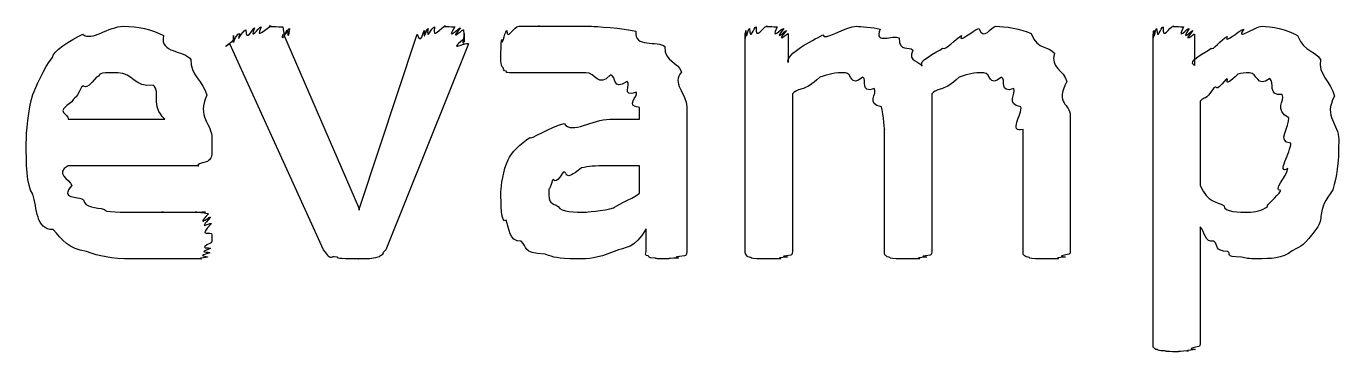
# Model space of a CAD drawing. Header units: millimetres. Extents: x 0 to 216, y 0 to 279.
# Drawn here: x 27.79 to 37.76, y 142.21 to 144.68 of the extents above; entities that cross this region are included whole.
import ezdxf

# ---------------------------------------------------------------- set-up
doc = ezdxf.new("R2010")
doc.units = ezdxf.units.MM
doc.layers.get('0').update_dxf_attribs({"linetype": 'CONTINUOUS'})

msp = doc.modelspace()

# ---------------------------------------------------------------- linework, layer by layer
at = {"color": 0}
for p, q in [((29.745, 144.617), (30.3127, 143.305)), ((30.3237, 143.305), (30.7592, 144.617)), ((31.1175, 144.622), (31.1175, 144.622)), ((33.2521, 142.969), (33.2521, 144.622)), ((33.5773, 144.622), (33.5773, 144.402)), ((36.3499, 142.269), (36.3499, 144.617)), ((36.6642, 144.617), (36.6642, 144.38)), ((30.0481, 142.98), (29.3371, 144.545)), ((31.1506, 144.545), (30.5222, 142.98)), ((33.6103, 144.165), (33.6103, 142.969)), ((34.6687, 144.165), (34.6687, 142.969)), ((36.7083, 144.11), (36.7083, 143.47)), ((32.4487, 143.972), (32.4487, 144.06)), ((32.807, 144.066), (32.807, 142.969)), ((35.7216, 144), (35.7216, 142.969)), ((28.1092, 143.972), (28.8423, 143.972)), ((32.2227, 143.972), (32.4487, 143.972)), ((34.3104, 142.969), (34.3104, 143.895)), ((35.3631, 142.969), (35.3631, 143.895)), ((29.2006, 143.823), (29.2006, 143.763)), ((37.3973, 143.79), (37.3973, 143.79)), ((37.761, 143.818), (37.761, 143.818)), ((29.0959, 143.619), (28.1092, 143.619)), ((32.4487, 143.619), (32.2116, 143.619)), ((32.4487, 143.41), (32.4487, 143.619)), ((30.3127, 143.305), (30.3182, 143.283)), ((30.3182, 143.283), (30.3237, 143.305)), ((32.4983, 142.969), (32.4983, 143.14)), ((36.7083, 143.156), (36.7083, 142.269))]:
    msp.add_line(p, q, dxfattribs=at)
for points in [[(27.9879, 144.441), (27.9838, 144.479), (28.1271, 144.575), (28.2195, 144.617)], [(28.2195, 144.617), (28.2856, 144.559), (28.4138, 144.677), (28.5282, 144.677)], [(28.5282, 144.677), (28.6343, 144.677), (28.7459, 144.653), (28.8313, 144.606)], [(28.8313, 144.606), (28.8037, 144.468), (28.9857, 144.501), (29.0408, 144.424)], [(29.3646, 144.606), (29.3591, 144.519), (29.3784, 144.618), (29.4087, 144.622)], [(29.3701, 144.584), (29.3591, 144.508), (29.3646, 144.602), (29.3646, 144.606)], [(29.4087, 144.622), (29.388, 144.534), (29.4253, 144.642), (29.4583, 144.65)], [(29.4583, 144.65), (29.4542, 144.548), (29.5135, 144.662), (29.5245, 144.666)], [(29.5245, 144.666), (29.4804, 144.556), (29.5548, 144.672), (29.5741, 144.672)], [(29.5741, 144.672), (29.5203, 144.559), (29.6209, 144.677), (29.6513, 144.677)], [(29.6513, 144.677), (29.5865, 144.677), (29.7174, 144.675), (29.7394, 144.672)], [(29.767, 144.645), (29.7229, 144.53), (29.7367, 144.628), (29.745, 144.617)], [(29.7394, 144.672), (29.7477, 144.556), (29.778, 144.668), (29.789, 144.661)], [(29.789, 144.661), (29.7698, 144.545), (29.7918, 144.651), (29.767, 144.645)], [(30.7592, 144.617), (30.7881, 144.53), (30.806, 144.636), (30.8143, 144.645)], [(30.8143, 144.645), (30.8033, 144.545), (30.8308, 144.657), (30.8419, 144.661)], [(30.8419, 144.661), (30.8253, 144.556), (30.8694, 144.672), (30.8915, 144.672)], [(30.8915, 144.672), (30.8694, 144.559), (30.9411, 144.677), (30.9742, 144.677)], [(30.9742, 144.677), (30.9315, 144.677), (31.0265, 144.675), (31.0458, 144.672)], [(31.0458, 144.672), (30.9687, 144.556), (31.0789, 144.669), (31.0899, 144.666)], [(31.0899, 144.666), (30.9907, 144.548), (31.1078, 144.657), (31.112, 144.65)], [(31.112, 144.589), (31.112, 144.497), (31.1092, 144.58), (31.1065, 144.573)], [(31.112, 144.65), (31.1147, 144.534), (31.1175, 144.633), (31.1175, 144.622)], [(31.1175, 144.606), (31.1147, 144.508), (31.1147, 144.596), (31.112, 144.589)], [(31.1175, 144.622), (31.1147, 144.519), (31.1175, 144.613), (31.1175, 144.606)], [(31.4014, 144.578), (31.4069, 144.515), (31.4206, 144.622), (31.4399, 144.645)], [(31.4399, 144.645), (31.4427, 144.559), (31.4895, 144.677), (31.5336, 144.677)], [(31.5336, 144.677), (31.5309, 144.677), (31.6288, 144.677), (31.688, 144.677)], [(31.688, 144.677), (31.6494, 144.677), (31.8093, 144.677), (31.8754, 144.677)], [(31.8754, 144.677), (31.903, 144.677), (32.0146, 144.677), (32.0849, 144.677)], [(32.0849, 144.677), (32.1042, 144.677), (32.3288, 144.664), (32.4211, 144.639)], [(32.4211, 144.639), (32.406, 144.508), (32.5865, 144.574), (32.6416, 144.523)], [(33.2521, 144.622), (33.2521, 144.53), (33.2534, 144.636), (33.2576, 144.645)], [(33.2576, 144.645), (33.2589, 144.545), (33.27, 144.657), (33.2851, 144.661)], [(33.2851, 144.661), (33.2879, 144.556), (33.3155, 144.672), (33.3347, 144.672)], [(33.3347, 144.672), (33.3292, 144.559), (33.3843, 144.677), (33.4174, 144.677)], [(33.4174, 144.677), (33.3912, 144.677), (33.4725, 144.675), (33.4946, 144.672)], [(33.4946, 144.672), (33.4353, 144.556), (33.5332, 144.668), (33.5442, 144.661)], [(33.5442, 144.661), (33.4574, 144.545), (33.5621, 144.651), (33.5662, 144.645)], [(33.5662, 144.645), (33.4684, 144.53), (33.5773, 144.629), (33.5773, 144.622)], [(33.5773, 144.402), (33.5607, 144.471), (33.7564, 144.567), (33.8419, 144.611)], [(33.8419, 144.611), (33.8474, 144.559), (34.0128, 144.677), (34.1009, 144.677)], [(34.1009, 144.677), (34.1188, 144.677), (34.2249, 144.669), (34.2773, 144.655)], [(34.2773, 144.655), (34.2249, 144.53), (34.3793, 144.618), (34.4206, 144.589)], [(34.4206, 144.589), (34.4234, 144.475), (34.4951, 144.531), (34.5254, 144.496)], [(34.7514, 144.512), (34.7734, 144.49), (34.8506, 144.584), (34.8947, 144.606)], [(34.8947, 144.606), (34.8616, 144.537), (34.9829, 144.65), (35.027, 144.661)], [(35.027, 144.661), (35.0669, 144.559), (35.1152, 144.677), (35.1593, 144.677)], [(35.1593, 144.677), (35.2171, 144.677), (35.3536, 144.658), (35.4238, 144.622)], [(35.4238, 144.622), (35.4789, 144.486), (35.5561, 144.536), (35.6002, 144.473)], [(36.3499, 144.617), (36.3499, 144.534), (36.3513, 144.64), (36.3555, 144.645)], [(36.3555, 144.645), (36.3569, 144.545), (36.3664, 144.657), (36.3774, 144.661)], [(36.3774, 144.661), (36.383, 144.556), (36.4077, 144.672), (36.4271, 144.672)], [(36.4271, 144.672), (36.4229, 144.559), (36.474, 144.677), (36.5044, 144.677)], [(36.5044, 144.677), (36.485, 144.677), (36.5622, 144.675), (36.5813, 144.672)], [(36.5813, 144.672), (36.522, 144.556), (36.6145, 144.668), (36.6254, 144.661)], [(36.6254, 144.661), (36.5485, 144.545), (36.649, 144.651), (36.6529, 144.645)], [(36.6529, 144.645), (36.5594, 144.53), (36.6642, 144.628), (36.6642, 144.617)], [(36.7908, 144.512), (36.8018, 144.486), (36.8709, 144.578), (36.9122, 144.6)], [(36.9122, 144.6), (36.8861, 144.534), (36.9976, 144.645), (37.0388, 144.655)], [(37.0388, 144.655), (36.9701, 144.559), (37.1285, 144.677), (37.1768, 144.677)], [(37.1768, 144.677), (37.2428, 144.677), (37.3726, 144.653), (37.4467, 144.606)], [(37.4467, 144.606), (37.5073, 144.468), (37.5789, 144.501), (37.623, 144.424)], [(29.3371, 144.545), (29.2489, 144.486), (29.3729, 144.573), (29.3701, 144.584)], [(31.1065, 144.573), (30.9907, 144.482), (31.1202, 144.556), (31.1506, 144.545)], [(31.3958, 144.479), (31.3958, 144.471), (31.3972, 144.556), (31.4014, 144.578)], [(32.6416, 144.523), (32.6374, 144.405), (32.7422, 144.407), (32.7684, 144.33)], [(34.5254, 144.496), (34.4827, 144.402), (34.5777, 144.418), (34.597, 144.374)], [(34.597, 144.374), (34.5557, 144.413), (34.7031, 144.475), (34.7514, 144.512)], [(36.6642, 144.38), (36.6035, 144.413), (36.7496, 144.475), (36.7908, 144.512)], [(27.8391, 144.159), (27.8584, 144.206), (27.9246, 144.363), (27.9879, 144.441)], [(29.0408, 144.424), (29.0311, 144.314), (29.1358, 144.256), (29.1621, 144.154)], [(31.3958, 144.413), (31.3958, 144.405), (31.3958, 144.457), (31.3958, 144.479)], [(31.4124, 144.363), (31.3986, 144.365), (31.3986, 144.394), (31.3958, 144.413)], [(35.6002, 144.473), (35.5671, 144.365), (35.6747, 144.343), (35.6941, 144.259)], [(37.623, 144.424), (37.5984, 144.314), (37.7059, 144.254), (37.7278, 144.148)], [(28.3242, 144.292), (28.2195, 144.166), (28.2415, 144.248), (28.2084, 144.214)], [(28.4841, 144.325), (28.3104, 144.325), (28.3711, 144.314), (28.3242, 144.292)], [(28.7541, 144.231), (28.6081, 144.206), (28.6053, 144.325), (28.4841, 144.325)], [(31.4344, 144.336), (31.4138, 144.338), (31.4193, 144.352), (31.4124, 144.363)], [(31.462, 144.325), (31.4289, 144.325), (31.4413, 144.327), (31.4344, 144.336)], [(31.5336, 144.325), (31.4537, 144.325), (31.4758, 144.325), (31.462, 144.325)], [(31.6549, 144.325), (31.5199, 144.325), (31.5667, 144.325), (31.5336, 144.325)], [(31.8203, 144.325), (31.7335, 144.325), (31.7018, 144.325), (31.6549, 144.325)], [(32.0408, 144.325), (31.8616, 144.325), (31.8864, 144.325), (31.8203, 144.325)], [(32.2282, 144.308), (32.1345, 144.206), (32.1138, 144.325), (32.0408, 144.325)], [(32.3549, 144.259), (32.2364, 144.184), (32.2792, 144.297), (32.2282, 144.308)], [(32.7684, 144.33), (32.6885, 144.25), (32.807, 144.165), (32.807, 144.066)], [(33.8198, 144.292), (33.6848, 144.166), (33.6875, 144.231), (33.6103, 144.165)], [(34.0128, 144.325), (33.9314, 144.325), (33.886, 144.314), (33.8198, 144.292)], [(34.145, 144.292), (34.0458, 144.206), (34.0637, 144.325), (34.0128, 144.325)], [(34.2332, 144.204), (34.1188, 144.166), (34.1809, 144.272), (34.145, 144.292)], [(34.8782, 144.292), (34.7431, 144.166), (34.7459, 144.231), (34.6687, 144.165)], [(35.0655, 144.325), (34.9856, 144.325), (34.9402, 144.314), (34.8782, 144.292)], [(35.1978, 144.292), (35.1, 144.206), (35.1166, 144.325), (35.0655, 144.325)], [(35.2915, 144.204), (35.1772, 144.166), (35.2378, 144.272), (35.1978, 144.292)], [(36.9947, 144.314), (36.8681, 144.192), (36.9355, 144.293), (36.9066, 144.275)], [(37.0829, 144.325), (37.0445, 144.325), (37.0237, 144.321), (36.9947, 144.314)], [(37.2375, 144.28), (37.1355, 144.206), (37.145, 144.325), (37.0829, 144.325)], [(28.2084, 144.214), (28.1561, 144.104), (28.1547, 144.148), (28.1368, 144.104)], [(28.8423, 143.972), (28.7293, 144.082), (28.8162, 144.168), (28.7541, 144.231)], [(32.4266, 144.176), (32.3026, 144.14), (32.388, 144.236), (32.3549, 144.259)], [(34.2883, 144.066), (34.1671, 144.089), (34.258, 144.166), (34.2332, 144.204)], [(35.3466, 144.066), (35.2254, 144.089), (35.3162, 144.166), (35.2915, 144.204)], [(35.6941, 144.259), (35.603, 144.082), (35.7216, 144.09), (35.7216, 144)], [(36.8131, 144.209), (36.7425, 144.104), (36.7439, 144.15), (36.7083, 144.11)], [(36.9066, 144.275), (36.8088, 144.159), (36.8459, 144.238), (36.8131, 144.209)], [(37.3309, 144.159), (37.2166, 144.148), (37.2773, 144.25), (37.2375, 144.28)], [(27.7895, 143.79), (27.7895, 143.868), (27.806, 144.049), (27.8391, 144.159)], [(28.1368, 144.104), (28.0017, 144.019), (28.1092, 144.019), (28.1092, 143.972)], [(29.1621, 144.154), (29.0821, 143.99), (29.2006, 143.94), (29.2006, 143.823)], [(32.4487, 144.06), (32.3329, 144.074), (32.4404, 144.143), (32.4266, 144.176)], [(37.3807, 143.983), (37.265, 144.045), (37.356, 144.107), (37.3309, 144.159)], [(37.7278, 144.148), (37.6424, 143.986), (37.761, 143.935), (37.761, 143.818)], [(34.3104, 143.895), (34.3104, 143.865), (34.3021, 144.013), (34.2883, 144.066)], [(35.3631, 143.895), (35.2475, 143.865), (35.3579, 144.013), (35.3466, 144.066)], [(31.6163, 143.834), (31.6122, 143.809), (31.772, 143.917), (31.8754, 143.939)], [(31.8754, 143.939), (31.936, 143.853), (32.0931, 143.972), (32.2227, 143.972)], [(37.3973, 143.79), (37.283, 143.798), (37.3916, 143.92), (37.3807, 143.983)], [(27.8391, 143.404), (27.7895, 143.468), (27.7895, 143.643), (27.7895, 143.79)], [(31.4509, 143.663), (31.473, 143.718), (31.5461, 143.79), (31.6163, 143.834)], [(37.375, 143.597), (37.283, 143.549), (37.3973, 143.724), (37.3973, 143.79)], [(37.761, 143.818), (37.761, 143.611), (37.7458, 143.55), (37.7169, 143.437)], [(29.2006, 143.763), (29.2006, 143.663), (29.1896, 143.674), (29.1676, 143.652)], [(28.1092, 143.619), (28.0017, 143.564), (28.1175, 143.515), (28.1368, 143.47)], [(29.1676, 143.652), (29.038, 143.619), (29.1207, 143.619), (29.0959, 143.619)], [(31.3958, 143.421), (31.3958, 143.461), (31.4138, 143.593), (31.4509, 143.663)], [(32.0077, 143.603), (31.8657, 143.483), (31.9057, 143.583), (31.8699, 143.57)], [(32.2116, 143.619), (32.0973, 143.619), (32.0656, 143.614), (32.0077, 143.603)], [(37.32, 143.432), (37.2565, 143.427), (37.3641, 143.538), (37.375, 143.597)], [(31.7872, 143.509), (31.7555, 143.406), (31.7596, 143.461), (31.7596, 143.432)], [(31.8699, 143.57), (31.7927, 143.454), (31.8051, 143.534), (31.7872, 143.509)], [(27.9935, 143.134), (27.8584, 143.134), (27.8749, 143.297), (27.8391, 143.404)], [(28.1368, 143.47), (28.039, 143.361), (28.1836, 143.393), (28.225, 143.36)], [(31.4344, 143.206), (31.3958, 143.17), (31.3958, 143.339), (31.3958, 143.421)], [(31.7596, 143.432), (31.7555, 143.324), (31.7831, 143.339), (31.8313, 143.31)], [(32.2502, 143.299), (32.2626, 143.313), (32.3784, 143.361), (32.4487, 143.41)], [(36.7083, 143.47), (36.769, 143.335), (36.8307, 143.352), (36.89, 143.316)], [(37.2209, 143.31), (37.2057, 143.324), (37.2939, 143.379), (37.32, 143.432)], [(37.7169, 143.437), (37.5874, 143.269), (37.652, 143.233), (37.6012, 143.156)], [(28.225, 143.36), (28.2374, 143.299), (28.3187, 143.306), (28.3848, 143.288)], [(31.8313, 143.31), (31.8547, 143.266), (31.9539, 143.266), (32.0463, 143.266)], [(32.0463, 143.266), (32.0201, 143.266), (32.1868, 143.278), (32.2502, 143.299)], [(36.89, 143.316), (36.8861, 143.266), (37.0085, 143.266), (37.072, 143.266)], [(37.072, 143.266), (37.1242, 143.266), (37.1796, 143.28), (37.2209, 143.31)], [(28.3848, 143.288), (28.3697, 143.266), (28.5309, 143.266), (28.6274, 143.266)], [(28.6274, 143.266), (28.6604, 143.266), (28.7721, 143.266), (28.8313, 143.266)], [(28.8313, 143.266), (28.7776, 143.266), (28.9388, 143.266), (28.9801, 143.266)], [(28.9801, 143.266), (28.9801, 143.266), (29.0587, 143.266), (29.0849, 143.266)], [(29.0849, 143.266), (29.0353, 143.266), (29.1358, 143.266), (29.151, 143.266)], [(29.151, 143.266), (29.0601, 143.266), (29.1689, 143.262), (29.1731, 143.255)], [(29.1731, 143.255), (29.0711, 143.137), (29.1855, 143.242), (29.1896, 143.228)], [(29.1896, 143.228), (29.0794, 143.112), (29.1951, 143.2), (29.1951, 143.178)], [(31.5502, 143.046), (31.4509, 143.046), (31.4634, 143.142), (31.4344, 143.206)], [(28.247, 142.969), (28.112, 142.986), (28.0624, 143.06), (27.9935, 143.134)], [(29.1951, 143.178), (29.0821, 143.068), (29.2006, 143.129), (29.2006, 143.095)], [(29.2006, 143.095), (29.2006, 143.013), (29.1979, 143.053), (29.1951, 143.035)], [(32.4983, 143.14), (32.4101, 142.986), (32.3439, 143.004), (32.2557, 142.969)], [(36.8131, 143.046), (36.7425, 143.035), (36.7439, 143.115), (36.7083, 143.156)], [(37.6012, 143.156), (37.4855, 142.998), (37.4855, 143.018), (37.4082, 142.974)], [(29.1951, 143.035), (29.0794, 142.98), (29.1924, 143.004), (29.1896, 142.991)], [(31.7321, 142.947), (31.5502, 142.958), (31.6012, 143.002), (31.5502, 143.046)], [(36.9175, 142.969), (36.8131, 142.971), (36.8487, 143.015), (36.8131, 143.046)], [(28.5943, 142.913), (28.4289, 142.913), (28.3463, 142.931), (28.247, 142.969)], [(28.8093, 142.913), (28.6384, 142.913), (28.6714, 142.913), (28.5943, 142.913)], [(28.9857, 142.913), (28.8878, 142.913), (28.8754, 142.913), (28.8093, 142.913)], [(29.1124, 142.913), (28.9912, 142.913), (29.0366, 142.913), (28.9857, 142.913)], [(29.1676, 142.925), (29.0573, 142.913), (29.1455, 142.913), (29.1124, 142.913)], [(29.1841, 142.958), (29.0683, 142.931), (29.1744, 142.936), (29.1676, 142.925)], [(29.1896, 142.991), (29.0752, 142.954), (29.1869, 142.969), (29.1841, 142.958)], [(30.1143, 142.925), (30.0867, 142.916), (30.0839, 142.938), (30.0481, 142.98)], [(30.1529, 142.925), (30.1046, 142.927), (30.1253, 142.931), (30.1143, 142.925)], [(30.2135, 142.913), (30.1336, 142.916), (30.1666, 142.921), (30.1529, 142.925)], [(30.3072, 142.913), (30.1859, 142.913), (30.2383, 142.913), (30.2135, 142.913)], [(30.4009, 142.913), (30.2589, 142.913), (30.343, 142.913), (30.3072, 142.913)], [(30.4616, 142.925), (30.4285, 142.916), (30.4257, 142.916), (30.4009, 142.913)], [(30.5001, 142.947), (30.4616, 142.927), (30.4794, 142.931), (30.4616, 142.925)], [(30.5222, 142.98), (30.4794, 142.942), (30.5111, 142.954), (30.5001, 142.947)], [(31.9746, 142.913), (31.8106, 142.913), (31.8051, 142.925), (31.7321, 142.947)], [(32.2557, 142.969), (32.1152, 142.913), (32.0738, 142.913), (31.9746, 142.913)], [(32.5148, 142.936), (32.4831, 142.936), (32.4983, 142.954), (32.4983, 142.969)], [(32.5644, 142.919), (32.5052, 142.921), (32.5258, 142.927), (32.5148, 142.936)], [(32.6526, 142.913), (32.5493, 142.913), (32.5865, 142.915), (32.5644, 142.919)], [(32.7408, 142.919), (32.6264, 142.913), (32.6926, 142.913), (32.6526, 142.913)], [(32.7904, 142.936), (32.6664, 142.921), (32.7629, 142.922), (32.7408, 142.919)], [(32.807, 142.969), (32.807, 142.936), (32.8015, 142.942), (32.7904, 142.936)], [(33.2576, 142.947), (33.2521, 142.942), (33.2521, 142.96), (33.2521, 142.969)], [(33.2851, 142.925), (33.2631, 142.927), (33.2645, 142.938), (33.2576, 142.947)], [(33.3403, 142.913), (33.2879, 142.916), (33.2989, 142.921), (33.2851, 142.925)], [(33.4284, 142.913), (33.3361, 142.913), (33.3651, 142.913), (33.3403, 142.913)], [(33.5166, 142.913), (33.4064, 142.913), (33.4643, 142.913), (33.4284, 142.913)], [(33.5718, 142.925), (33.4532, 142.916), (33.5414, 142.916), (33.5166, 142.913)], [(33.5993, 142.941), (33.4794, 142.927), (33.5855, 142.931), (33.5718, 142.925)], [(33.6103, 142.969), (33.6076, 142.938), (33.6062, 142.948), (33.5993, 142.941)], [(34.3159, 142.941), (34.3104, 142.938), (34.3104, 142.958), (34.3104, 142.969)], [(34.3435, 142.925), (34.3214, 142.927), (34.3228, 142.937), (34.3159, 142.941)], [(34.3986, 142.913), (34.3462, 142.916), (34.3572, 142.921), (34.3435, 142.925)], [(34.4868, 142.913), (34.3945, 142.913), (34.4234, 142.913), (34.3986, 142.913)], [(34.575, 142.913), (34.4647, 142.913), (34.5226, 142.913), (34.4868, 142.913)], [(34.6301, 142.925), (34.5088, 142.916), (34.597, 142.916), (34.575, 142.913)], [(34.6577, 142.941), (34.5378, 142.927), (34.6439, 142.931), (34.6301, 142.925)], [(34.6687, 142.969), (34.6659, 142.938), (34.6645, 142.948), (34.6577, 142.941)], [(35.3688, 142.941), (35.3646, 142.938), (35.3631, 142.958), (35.3631, 142.969)], [(35.402, 142.925), (35.3755, 142.927), (35.3755, 142.937), (35.3688, 142.941)], [(35.457, 142.913), (35.4044, 142.916), (35.4157, 142.921), (35.402, 142.925)], [(35.5452, 142.913), (35.4485, 142.913), (35.4789, 142.913), (35.457, 142.913)], [(35.6277, 142.913), (35.5191, 142.913), (35.5783, 142.913), (35.5452, 142.913)], [(35.6828, 142.925), (35.5671, 142.916), (35.6528, 142.916), (35.6277, 142.913)], [(35.7106, 142.947), (35.5921, 142.927), (35.6969, 142.931), (35.6828, 142.925)], [(35.7216, 142.969), (35.7216, 142.942), (35.7173, 142.954), (35.7106, 142.947)], [(37.0223, 142.925), (36.8819, 142.931), (36.9535, 142.949), (36.9175, 142.969)], [(37.1436, 142.913), (37.0692, 142.913), (37.0582, 142.916), (37.0223, 142.925)], [(37.4082, 142.974), (37.3309, 142.913), (37.2428, 142.913), (37.1436, 142.913)], [(36.3555, 142.241), (36.3499, 142.238), (36.3499, 142.258), (36.3499, 142.269)], [(36.383, 142.224), (36.3608, 142.223), (36.3622, 142.234), (36.3555, 142.241)], [(36.4381, 142.214), (36.3859, 142.212), (36.3968, 142.218), (36.383, 142.224)], [(36.5263, 142.208), (36.4338, 142.208), (36.4628, 142.211), (36.4381, 142.214)], [(36.6145, 142.214), (36.5044, 142.208), (36.5622, 142.208), (36.5263, 142.208)], [(36.6695, 142.224), (36.551, 142.212), (36.6391, 142.214), (36.6145, 142.214)], [(36.697, 142.247), (36.5774, 142.223), (36.6832, 142.229), (36.6695, 142.224)], [(36.7083, 142.269), (36.7055, 142.241), (36.7041, 142.255), (36.697, 142.247)]]:
    msp.add_open_spline(points, degree=3, dxfattribs=at)

doc.saveas('drawing.dxf')
